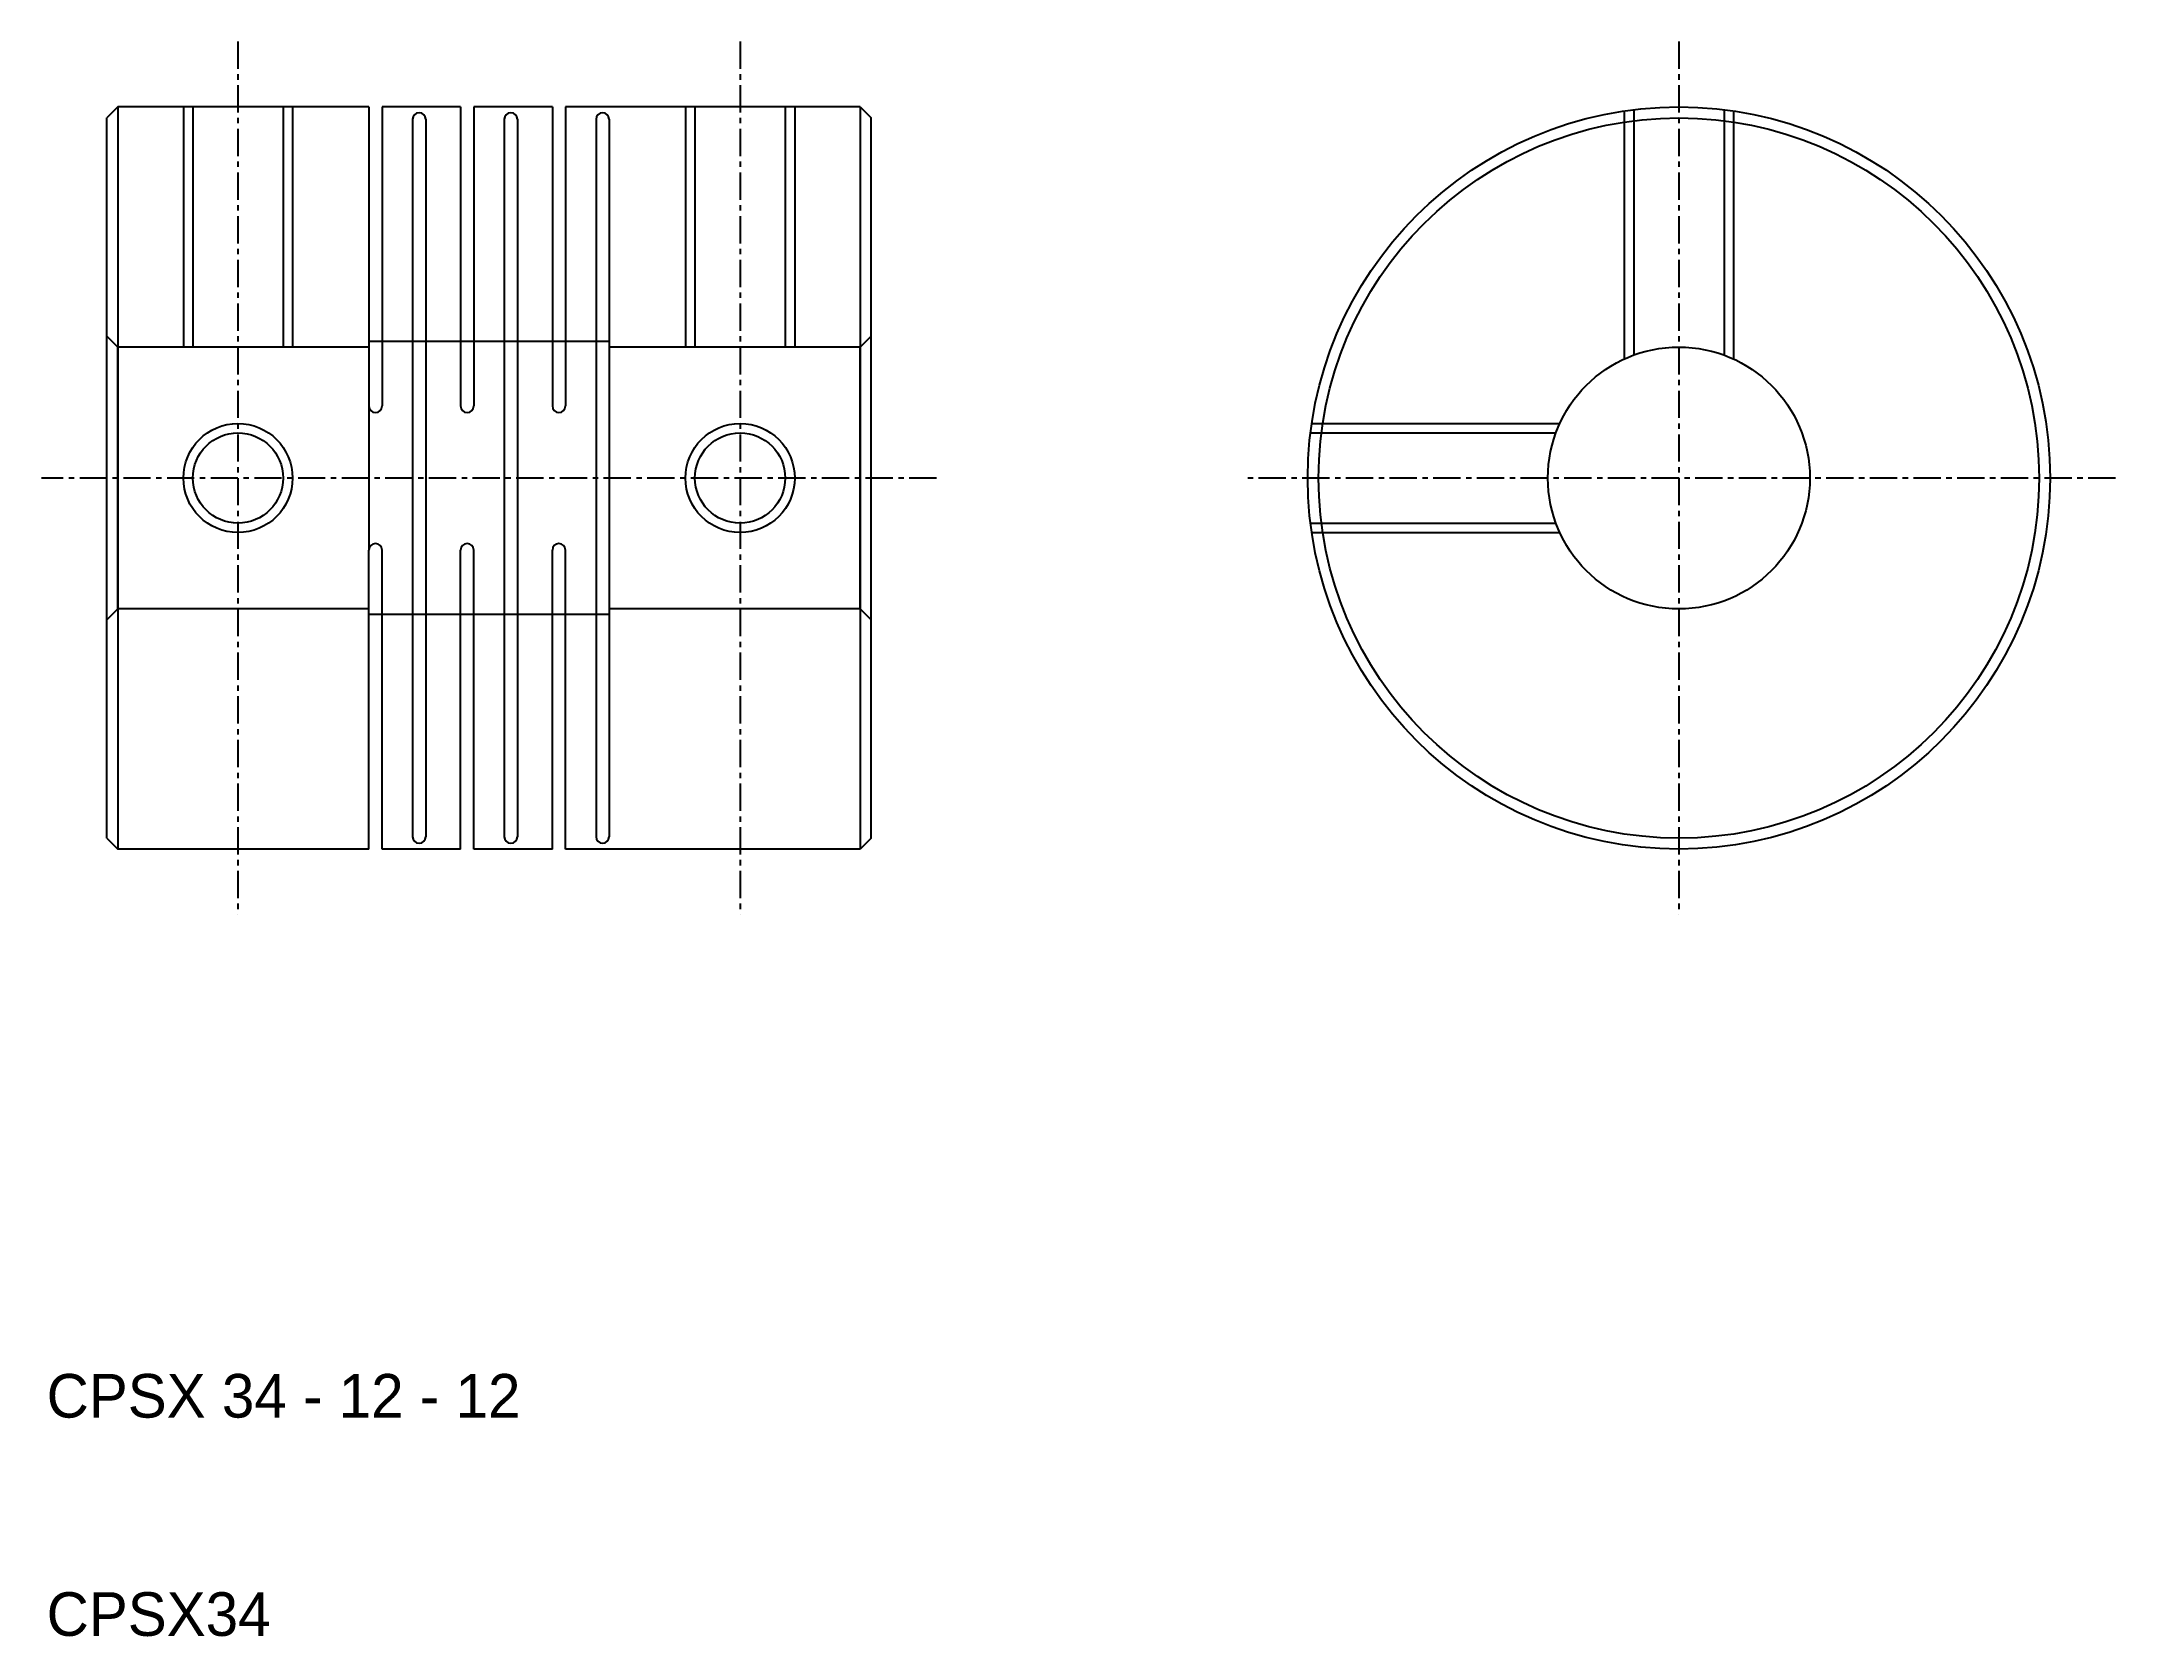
# Model space of a CAD drawing. Extents: x 151.4 to 246.4, y 68 to 141.1.
import ezdxf

# ---------------------------------------------------------------- set-up
doc = ezdxf.new("R2010")
doc.units = 0
doc.linetypes.add('CENTER', pattern=[2, 1.25, -0.25, 0.25, -0.25])
doc.linetypes.add('DASHED', pattern=[19.05, 12.7, -6.35])
doc.layers.get('0').update_dxf_attribs({"linetype": 'CONTINUOUS'})
doc.layers.add('CENTER', color=1, linetype='CENTER')

msp = doc.modelspace()

# ---------------------------------------------------------------- linework, layer by layer
for p, q in [((154.888, 138.091), (154.388, 137.591)), ((154.888, 138.091), (154.888, 104.091)), ((166.388, 138.091), (154.888, 138.091)), ((166.388, 138.091), (166.388, 124.391)), ((166.988, 138.091), (166.988, 124.391)), ((170.588, 138.091), (166.988, 138.091)), ((170.588, 138.091), (170.588, 124.391)), ((171.188, 138.091), (171.188, 124.391)), ((174.788, 138.091), (171.188, 138.091)), ((174.788, 138.091), (174.788, 124.391)), ((188.888, 138.091), (175.388, 138.091)), ((175.388, 138.091), (175.388, 124.391)), ((188.888, 138.091), (188.888, 121.091)), ((188.888, 138.091), (189.388, 137.591)), ((154.388, 104.591), (154.388, 137.591)), ((168.388, 137.524), (168.388, 104.658)), ((168.988, 137.524), (168.988, 104.658)), ((172.588, 137.524), (172.588, 104.658)), ((173.188, 137.524), (173.188, 104.658)), ((176.788, 137.524), (176.788, 104.658)), ((177.388, 137.524), (177.388, 121.091)), ((189.388, 121.091), (189.388, 137.591)), ((177.388, 121.091), (177.388, 104.658)), ((188.888, 121.091), (188.888, 104.091)), ((189.388, 104.591), (189.388, 121.091)), ((166.388, 104.091), (166.388, 117.791)), ((166.988, 104.091), (166.988, 117.791)), ((170.588, 104.091), (170.588, 117.791)), ((171.188, 104.091), (171.188, 117.791)), ((174.788, 104.091), (174.788, 117.791)), ((175.388, 104.091), (175.388, 117.791)), ((154.388, 104.591), (154.888, 104.091)), ((189.388, 104.591), (188.888, 104.091)), ((166.388, 104.091), (154.888, 104.091)), ((170.588, 104.091), (166.988, 104.091)), ((174.788, 104.091), (171.188, 104.091)), ((188.888, 104.091), (175.388, 104.091))]:
    msp.add_line(p, q)
at = {"color": 3, "linetype": 'DASHED'}
for p, q in [((157.888, 138.091), (157.888, 127.091)), ((158.321, 138.091), (158.321, 127.091)), ((162.455, 138.091), (162.455, 127.091)), ((162.888, 138.091), (162.888, 127.091)), ((180.888, 138.091), (180.888, 127.091)), ((181.321, 138.091), (181.321, 127.091)), ((185.455, 138.091), (185.455, 127.091)), ((185.888, 138.091), (185.888, 127.091)), ((223.888, 137.906), (223.888, 126.545)), ((224.321, 137.965), (224.321, 126.724)), ((228.455, 137.965), (228.455, 126.724)), ((228.888, 137.906), (228.888, 126.545)), ((154.888, 127.091), (154.388, 127.591)), ((177.388, 127.341), (166.388, 127.341)), ((188.888, 127.091), (189.388, 127.591)), ((154.888, 115.091), (154.888, 127.091)), ((166.388, 127.091), (154.888, 127.091)), ((188.888, 127.091), (177.388, 127.091)), ((188.888, 115.091), (188.888, 127.091)), ((166.388, 124.391), (166.388, 117.791)), ((209.573, 123.591), (220.934, 123.591)), ((209.514, 123.158), (220.755, 123.158)), ((209.514, 119.024), (220.755, 119.024)), ((209.573, 118.591), (220.934, 118.591)), ((154.888, 115.091), (154.388, 114.591)), ((166.388, 115.091), (154.888, 115.091)), ((188.888, 115.091), (177.388, 115.091)), ((188.888, 115.091), (189.388, 114.591)), ((177.388, 114.841), (166.388, 114.841))]:
    msp.add_line(p, q, dxfattribs=at)
for centre, radius in [((226.388, 121.091), 17), ((226.388, 121.091), 16.5), ((226.388, 121.091), 6), ((160.388, 121.091), 2.067), ((183.388, 121.091), 2.067), ((226.388, 121.091), 0.00005)]:
    msp.add_circle(centre, radius)
at = {"color": 3}
for centre in [(160.388, 121.091), (183.388, 121.091)]:
    msp.add_circle(centre, 2.5, dxfattribs=at)
at = {"color": 3, "linetype": 'DASHED'}
msp.add_circle((226.388, 121.091), 0.00005, dxfattribs=at)
for centre, start, end in [((168.688, 137.524), 0, 180), ((172.888, 137.524), 0, 180), ((177.088, 137.524), 0, 180), ((166.688, 124.391), 180, 0), ((170.888, 124.391), 180, 0), ((175.088, 124.391), 180, 0), ((166.688, 117.791), 0, 180), ((170.888, 117.791), 0, 180), ((175.088, 117.791), 0, 180), ((168.688, 104.658), 180, 0), ((172.888, 104.658), 180, 0), ((177.088, 104.658), 180, 0)]:
    msp.add_arc(centre, 0.3, start, end)
at = {"layer": 'CENTER'}
for p, q in [((160.388, 141.091), (160.388, 101.091)), ((183.388, 141.091), (183.388, 101.091)), ((226.388, 141.091), (226.388, 101.091)), ((192.388, 121.091), (151.388, 121.091)), ((246.388, 121.091), (206.388, 121.091))]:
    msp.add_line(p, q, dxfattribs=at)

# ---------------------------------------------------------------- texts
for s, p in [('CPSX 34 - 12 - 12', (151.625, 78.043)), ('CPSX34', (151.625, 68.043))]:
    msp.add_text(s, height=2).set_placement(p)

doc.saveas('drawing.dxf')
